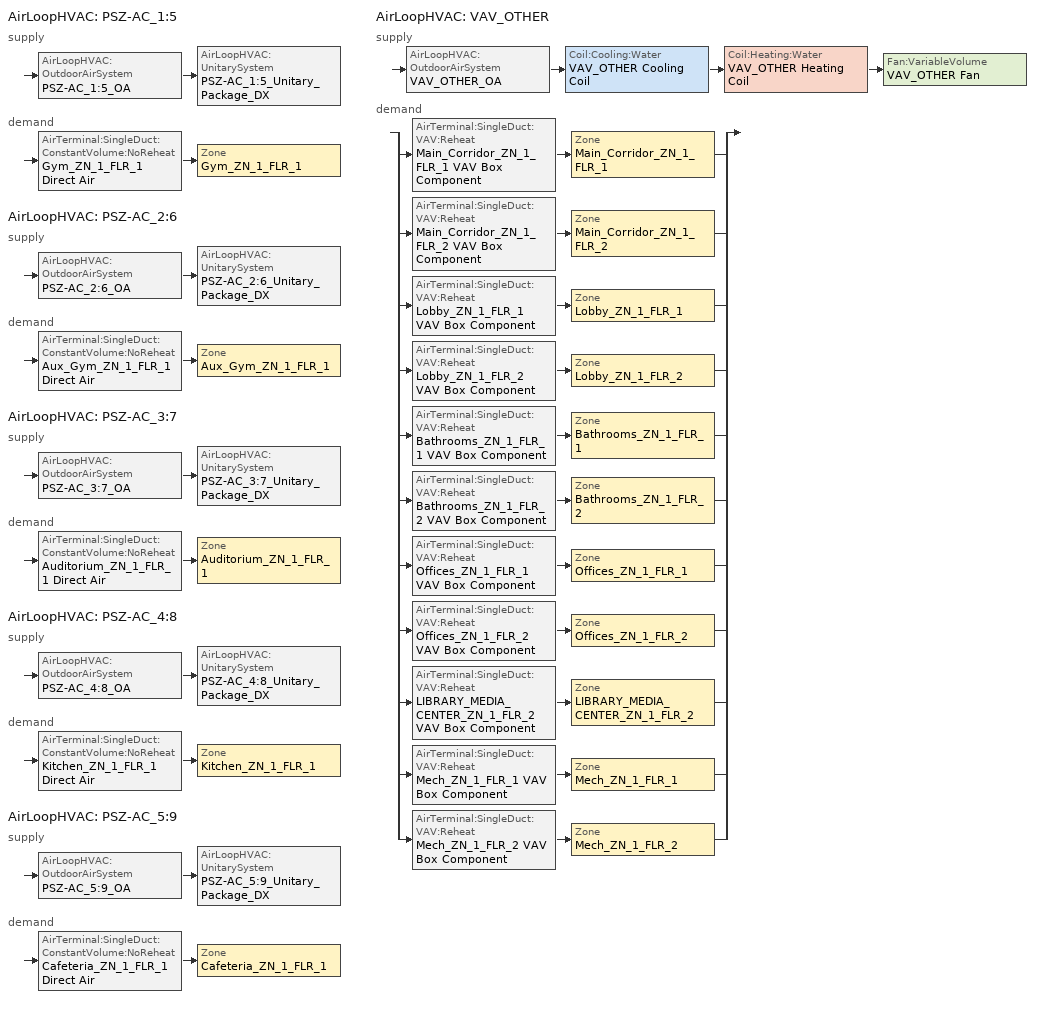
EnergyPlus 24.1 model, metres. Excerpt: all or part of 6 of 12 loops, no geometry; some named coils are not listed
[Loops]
AirLoopHVAC 'PSZ-AC_1:5'
 supply: AirLoopHVAC:OutdoorAirSystem 'PSZ-AC_1:5_OA' > AirLoopHVAC:UnitarySystem 'PSZ-AC_1:5_Unitary_Package_DX'
 demand: AirTerminal:SingleDuct:ConstantVolume:NoReheat 'Gym_ZN_1_FLR_1 Direct Air' > Zone 'Gym_ZN_1_FLR_1'
AirLoopHVAC 'PSZ-AC_2:6'
 supply: AirLoopHVAC:OutdoorAirSystem 'PSZ-AC_2:6_OA' > AirLoopHVAC:UnitarySystem 'PSZ-AC_2:6_Unitary_Package_DX'
 demand: AirTerminal:SingleDuct:ConstantVolume:NoReheat 'Aux_Gym_ZN_1_FLR_1 Direct Air' > Zone 'Aux_Gym_ZN_1_FLR_1'
AirLoopHVAC 'PSZ-AC_3:7'
 supply: AirLoopHVAC:OutdoorAirSystem 'PSZ-AC_3:7_OA' > AirLoopHVAC:UnitarySystem 'PSZ-AC_3:7_Unitary_Package_DX'
 demand: AirTerminal:SingleDuct:ConstantVolume:NoReheat 'Auditorium_ZN_1_FLR_1 Direct Air' > Zone 'Auditorium_ZN_1_FLR_1'
AirLoopHVAC 'PSZ-AC_4:8'
 supply: AirLoopHVAC:OutdoorAirSystem 'PSZ-AC_4:8_OA' > AirLoopHVAC:UnitarySystem 'PSZ-AC_4:8_Unitary_Package_DX'
 demand: AirTerminal:SingleDuct:ConstantVolume:NoReheat 'Kitchen_ZN_1_FLR_1 Direct Air' > Zone 'Kitchen_ZN_1_FLR_1'
AirLoopHVAC 'PSZ-AC_5:9'
 supply: AirLoopHVAC:OutdoorAirSystem 'PSZ-AC_5:9_OA' > AirLoopHVAC:UnitarySystem 'PSZ-AC_5:9_Unitary_Package_DX'
 demand: AirTerminal:SingleDuct:ConstantVolume:NoReheat 'Cafeteria_ZN_1_FLR_1 Direct Air' > Zone 'Cafeteria_ZN_1_FLR_1'
AirLoopHVAC 'VAV_OTHER'
 supply: AirLoopHVAC:OutdoorAirSystem 'VAV_OTHER_OA' > Coil:Cooling:Water 'VAV_OTHER Cooling Coil' > Coil:Heating:Water 'VAV_OTHER Heating Coil' > Fan:VariableVolume 'VAV_OTHER Fan'
 demand: split
  | AirTerminal:SingleDuct:VAV:Reheat 'Main_Corridor_ZN_1_FLR_1 VAV Box Component' > Zone 'Main_Corridor_ZN_1_FLR_1'
  | AirTerminal:SingleDuct:VAV:Reheat 'Main_Corridor_ZN_1_FLR_2 VAV Box Component' > Zone 'Main_Corridor_ZN_1_FLR_2'
  | AirTerminal:SingleDuct:VAV:Reheat 'Lobby_ZN_1_FLR_1 VAV Box Component' > Zone 'Lobby_ZN_1_FLR_1'
  | AirTerminal:SingleDuct:VAV:Reheat 'Lobby_ZN_1_FLR_2 VAV Box Component' > Zone 'Lobby_ZN_1_FLR_2'
  | AirTerminal:SingleDuct:VAV:Reheat 'Bathrooms_ZN_1_FLR_1 VAV Box Component' > Zone 'Bathrooms_ZN_1_FLR_1'
  | AirTerminal:SingleDuct:VAV:Reheat 'Bathrooms_ZN_1_FLR_2 VAV Box Component' > Zone 'Bathrooms_ZN_1_FLR_2'
  | AirTerminal:SingleDuct:VAV:Reheat 'Offices_ZN_1_FLR_1 VAV Box Component' > Zone 'Offices_ZN_1_FLR_1'
  | AirTerminal:SingleDuct:VAV:Reheat 'Offices_ZN_1_FLR_2 VAV Box Component' > Zone 'Offices_ZN_1_FLR_2'
  | AirTerminal:SingleDuct:VAV:Reheat 'LIBRARY_MEDIA_CENTER_ZN_1_FLR_2 VAV Box Component' > Zone 'LIBRARY_MEDIA_CENTER_ZN_1_FLR_2'
  | AirTerminal:SingleDuct:VAV:Reheat 'Mech_ZN_1_FLR_1 VAV Box Component' > Zone 'Mech_ZN_1_FLR_1'
  | AirTerminal:SingleDuct:VAV:Reheat 'Mech_ZN_1_FLR_2 VAV Box Component' > Zone 'Mech_ZN_1_FLR_2'
[AirLoopHVAC] Design supply air flow rate=Autosize
PSZ-AC_1:5; PSZ-AC_2:6; PSZ-AC_3:7; PSZ-AC_4:8; PSZ-AC_5:9; VAV_OTHER
[AirLoopHVAC:UnitarySystem] Availability schedule=Always_On; Control type=Load; Cooling supply air flow rate=Autosize; Cooling supply air flow rate method=SupplyAirFlowRate; Dehumidification control type=None; Dx heating coil sizing ratio=1; Fan placement=DrawThrough; Heating supply air flow rate=Autosize; Heating supply air flow rate method=SupplyAirFlowRate; Latent load control=SensibleOnlyLoadControl; Maximum supply air temperature=Autosize; Minimum supply air temperature=2; No load supply air flow rate=Autosize; No load supply air flow rate control set to low speed=No; No load supply air flow rate method=SupplyAirFlowRate; Supply air fan operating mode schedule=HVACOperationSchd; Use doas dx cooling coil=No
Name | Controlling zone or thermostat location | Cooling coil | Design specification multispeed object | Heating coil | Supply fan
PSZ-AC_1:5_Unitary_Package_DX | Gym_ZN_1_FLR_1 | PSZ-AC_1:5 Cooling Coil | PSZ-AC_1:5_Unitary_Package_DX_Perf | PSZ-AC_1:5 Heating Coil | PSZ-AC_1:5_addAQ_Unitary_Package_fan
PSZ-AC_2:6_Unitary_Package_DX | Aux_Gym_ZN_1_FLR_1 | PSZ-AC_2:6 Cooling Coil | PSZ-AC_2:6_Unitary_Package_DX_Perf | PSZ-AC_2:6 Heating Coil | PSZ-AC_2:6_addAQ_Unitary_Package_fan
PSZ-AC_3:7_Unitary_Package_DX | Auditorium_ZN_1_FLR_1 | PSZ-AC_3:7 Cooling Coil | PSZ-AC_3:7_Unitary_Package_DX_Perf | PSZ-AC_3:7 Heating Coil | PSZ-AC_3:7_addAQ_Unitary_Package_fan
PSZ-AC_4:8_Unitary_Package_DX | Kitchen_ZN_1_FLR_1 | PSZ-AC_4:8 Cooling Coil | PSZ-AC_4:8_Unitary_Package_DX_Perf | PSZ-AC_4:8 Heating Coil | PSZ-AC_4:8_addAQ_Unitary_Package_fan
PSZ-AC_5:9_Unitary_Package_DX | Cafeteria_ZN_1_FLR_1 | PSZ-AC_5:9 Cooling Coil | PSZ-AC_5:9_Unitary_Package_DX_Perf | PSZ-AC_5:9 Heating Coil | PSZ-AC_5:9_addAQ_Unitary_Package_fan
[AirTerminal:SingleDuct:ConstantVolume:NoReheat] Availability schedule=Always_On; Maximum air flow rate=Autosize
Auditorium_ZN_1_FLR_1 Direct Air; Aux_Gym_ZN_1_FLR_1 Direct Air; Cafeteria_ZN_1_FLR_1 Direct Air; Gym_ZN_1_FLR_1 Direct Air; Kitchen_ZN_1_FLR_1 Direct Air
[AirTerminal:SingleDuct:VAV:Reheat] Availability schedule=Always_On; Convergence tolerance=0.001; Damper heating action=ReverseWithLimits; Maximum air flow rate=Autosize; Maximum flow fraction during reheat=0.5; Maximum hot water or steam flow rate=Autosize; Maximum reheat air temperature=40; Minimum hot water or steam flow rate=0
Name | Constant minimum air flow fraction | Reheat coil | Zone minimum air flow input method | Minimum air flow fraction schedule
Bathrooms_ZN_1_FLR_1 VAV Box Component | 0.01 | Bathrooms_ZN_1_FLR_1 VAV Box Reheat Coil | Constant
Bathrooms_ZN_1_FLR_2 VAV Box Component | 0.01 | Bathrooms_ZN_1_FLR_2 VAV Box Reheat Coil | Constant
LIBRARY_MEDIA_CENTER_ZN_1_FLR_2 VAV Box Component | 0.274 | LIBRARY_MEDIA_CENTER_ZN_1_FLR_2 VAV Box Reheat Coil | Constant
Lobby_ZN_1_FLR_1 VAV Box Component | 0.347 | Lobby_ZN_1_FLR_1 VAV Box Reheat Coil | Constant
Lobby_ZN_1_FLR_2 VAV Box Component | 0.262 | Lobby_ZN_1_FLR_2 VAV Box Reheat Coil | Constant
Main_Corridor_ZN_1_FLR_1 VAV Box Component | 0.263 | Main_Corridor_ZN_1_FLR_1 VAV Box Reheat Coil | Constant
Main_Corridor_ZN_1_FLR_2 VAV Box Component | 0.19 | Main_Corridor_ZN_1_FLR_2 VAV Box Reheat Coil | Constant
Mech_ZN_1_FLR_1 VAV Box Component | 0.01 | Mech_ZN_1_FLR_1 VAV Box Reheat Coil | Constant
Mech_ZN_1_FLR_2 VAV Box Component | 0.01 | Mech_ZN_1_FLR_2 VAV Box Reheat Coil | Constant
Offices_ZN_1_FLR_1 VAV Box Component |  | Offices_ZN_1_FLR_1 VAV Box Reheat Coil | Scheduled | Offices_ZN_1_FLR_1_MDP_Sch
Offices_ZN_1_FLR_2 VAV Box Component |  | Offices_ZN_1_FLR_2 VAV Box Reheat Coil | Scheduled | Offices_ZN_1_FLR_2_MDP_Sch
[Coil:Cooling:DX:MultiSpeed] 2017 speed 1 rated evaporator fan power per volume flow rate=0; 2017 speed 2 rated evaporator fan power per volume flow rate=0; Apply latent degradation to speeds greater than 1=No; Apply part load fraction to speeds greater than 1=No; Availability schedule=Always_On; Basin heater setpoint temperature=2; Condenser type=AirCooled; Fuel type=Electricity; Maximum outdoor dry bulb temperature for crankcase heater operation=10; Number of speeds=2; Speed 1 energy input ratio function of flow fraction curve=LgDX_EIRFF; Speed 1 energy input ratio function of temperature curve=LgDX_EIRFT; Speed 1 evaporative condenser effectiveness=0.9; Speed 1 part load fraction correlation curve=LgDX_PLR; Speed 1 rated waste heat fraction of power input=0.2; Speed 1 total cooling capacity function of flow fraction curve=LgDX_CapFF; Speed 1 total cooling capacity function of temperature curve=LgDX_CapFT; Speed 2 energy input ratio function of flow fraction curve=LgDX_EIRFF; Speed 2 energy input ratio function of temperature curve=LgDX_EIRFT; Speed 2 evaporative condenser effectiveness=0.9; Speed 2 part load fraction correlation curve=LgDX_PLR; Speed 2 rated waste heat fraction of power input=0.2; Speed 2 total cooling capacity function of flow fraction curve=LgDX_CapFF; Speed 2 total cooling capacity function of temperature curve=LgDX_CapFT
Name | Speed 1 gross rated cooling cop | Speed 1 gross rated sensible heat ratio | Speed 1 gross rated total cooling capacity | Speed 1 rated air flow rate | Speed 2 gross rated cooling cop | Speed 2 gross rated sensible heat ratio | Speed 2 gross rated total cooling capacity | Speed 2 rated air flow rate
PSZ-AC_1:5 Cooling Coil | 3.56925 | 0.80094 | 89347.6 | 6.36044 | 3.56925 | 0.80094 | 178695 | 9.54066
PSZ-AC_2:6 Cooling Coil | 3.56925 | 0.80066 | 68408.92 | 5.18041 | 3.56925 | 0.80066 | 136818 | 7.77061
PSZ-AC_3:7 Cooling Coil | 3.46437 | 0.76058 | 116381 | 7.45977 | 3.46437 | 0.76058 | 232761 | 11.18965
PSZ-AC_4:8 Cooling Coil | 3.91885 | 0.78677 | 21863.6 | 1.49813 | 3.91885 | 0.78677 | 43727.11 | 2.2472
PSZ-AC_5:9 Cooling Coil | 3.56925 | 0.77653 | 54472.33 | 3.63419 | 3.56925 | 0.77653 | 108945 | 5.45129
[Coil:Cooling:Water]
VAV_OTHER Cooling Coil: Availability schedule=Always_On; Design air flow rate=Autosize; Design inlet air humidity ratio=Autosize; Design inlet air temperature=Autosize; Design inlet water temperature=Autosize; Design outlet air humidity ratio=Autosize; Design outlet air temperature=Autosize; Design water flow rate=Autosize; Heat exchanger configuration=CrossFlow; Type of analysis=SimpleAnalysis
[Coil:Heating:Fuel] Availability schedule=Always_On; Burner efficiency=0.8505; Fuel type=NaturalGas; Nominal capacity=Autosize; Off cycle parasitic fuel load=0; On cycle parasitic electric load=0
PSZ-AC_1:5 Heating Coil; PSZ-AC_2:6 Heating Coil; PSZ-AC_3:7 Heating Coil; PSZ-AC_4:8 Heating Coil; PSZ-AC_5:9 Heating Coil
[Coil:Heating:Water]
VAV_OTHER Heating Coil: Availability schedule=Always_On; Maximum water flow rate=Autosize; Performance input method=UFactorTimesAreaAndDesignWaterFlowRate; Rated capacity=Autosize; Rated inlet air temperature=2.8; Rated inlet water temperature=60; Rated outlet air temperature=12.8; Rated outlet water temperature=48.89; U factor times area value=Autosize
[Controller:MechanicalVentilation] Availability schedule=MinOA_MotorizedDamper_Sched; Design specification zone air distribution object name 1=CM DSZAD Building
Auditorium_ZN_1_FLR_1_DCV: Demand controlled ventilation=Yes; System outdoor air method=ZoneSum; Zone or zonelist name 1=Auditorium_ZN_1_FLR_1; Design specification outdoor air object name 1=SZ DSOA Auditorium_ZN_1_FLR_1
Aux_Gym_ZN_1_FLR_1_DCV: Demand controlled ventilation=No; System outdoor air method=ZoneSum; Zone or zonelist name 1=Aux_Gym_ZN_1_FLR_1; Design specification outdoor air object name 1=SZ DSOA Aux_Gym_ZN_1_FLR_1
Cafeteria_ZN_1_FLR_1_DCV: Demand controlled ventilation=Yes; System outdoor air method=ZoneSum; Zone or zonelist name 1=Cafeteria_ZN_1_FLR_1; Design specification outdoor air object name 1=SZ DSOA Cafeteria_ZN_1_FLR_1
Gym_ZN_1_FLR_1_DCV: Demand controlled ventilation=No; System outdoor air method=ZoneSum; Zone or zonelist name 1=Gym_ZN_1_FLR_1; Design specification outdoor air object name 1=SZ DSOA Gym_ZN_1_FLR_1
VAV_OTHER_DCV: Demand controlled ventilation=Yes; System outdoor air method=Standard62.1VentilationRateProcedure; Zone or zonelist name 1=Main_Corridor_ZN_1_FLR_1; Design specification outdoor air object name 1=SZ DSOA Main_Corridor_ZN_1_FLR_1; Zone or zonelist name 2=Main_Corridor_ZN_1_FLR_2; Design specification outdoor air object name 2=SZ DSOA Main_Corridor_ZN_1_FLR_2; Design specification zone air distribution object name 2=CM DSZAD Building; Zone or zonelist name 3=Lobby_ZN_1_FLR_1; Design specification outdoor air object name 3=SZ DSOA Lobby_ZN_1_FLR_1; Design specification zone air distribution object name 3=CM DSZAD Building; Zone or zonelist name 4=Lobby_ZN_1_FLR_2; Design specification outdoor air object name 4=SZ DSOA Lobby_ZN_1_FLR_2; Design specification zone air distribution object name 4=CM DSZAD Building; Zone or zonelist name 5=Bathrooms_ZN_1_FLR_1; Design specification outdoor air object name 5=SZ DSOA Bathrooms_ZN_1_FLR_1; Design specification zone air distribution object name 5=CM DSZAD Building; Zone or zonelist name 6=Bathrooms_ZN_1_FLR_2; Design specification outdoor air object name 6=SZ DSOA Bathrooms_ZN_1_FLR_2; Design specification zone air distribution object name 6=CM DSZAD Building; Zone or zonelist name 7=Offices_ZN_1_FLR_1; Design specification outdoor air object name 7=SZ DSOA Offices_ZN_1_FLR_1; Design specification zone air distribution object name 7=CM DSZAD Building; Zone or zonelist name 8=Offices_ZN_1_FLR_2; Design specification outdoor air object name 8=SZ DSOA Offices_ZN_1_FLR_2; Design specification zone air distribution object name 8=CM DSZAD Building; Zone or zonelist name 9=LIBRARY_MEDIA_CENTER_ZN_1_FLR_2; Design specification outdoor air object name 9=SZ DSOA LIBRARY_MEDIA_CENTER_ZN_1_FLR_2; Design specification zone air distribution object name 9=CM DSZAD Building; Zone or zonelist name 10=Mech_ZN_1_FLR_1; Design specification outdoor air object name 10=SZ DSOA Mech_ZN_1_FLR_1; Design specification zone air distribution object name 10=CM DSZAD Building; Zone or zonelist name 11=Mech_ZN_1_FLR_2; Design specification outdoor air object name 11=SZ DSOA Mech_ZN_1_FLR_2; Design specification zone air distribution object name 11=CM DSZAD Building
[Controller:OutdoorAir] Economizer control action type=ModulateFlow; Economizer control type=DifferentialDryBulb; Lockout type=LockoutWithHeating; Maximum outdoor air flow rate=Autosize; Minimum limit type=FixedMinimum
Name | Minimum outdoor air flow rate | Minimum outdoor air schedule | Mechanical ventilation controller | Maximum fraction of outdoor air schedule
PSZ-AC_1:5_OA_Controller; PSZ-AC_2:6_OA_Controller | Autosize | MinOA_MotorizedDamper_Sched
PSZ-AC_3:7_OA_Controller | 0 | MinOA_MotorizedDamper_Sched | Auditorium_ZN_1_FLR_1_DCV
PSZ-AC_4:8_OA_Controller | Autosize | Kitchen_Exhaust_SCH
PSZ-AC_5:9_OA_Controller | 0 | MinOA_MotorizedDamper_Sched | Cafeteria_ZN_1_FLR_1_DCV
VAV_OTHER_OA_Controller | 0 | MinOA_MotorizedDamper_Sched | VAV_OTHER_DCV | VAV_OTHER Max OA Fraction
[Controller:WaterCoil] Actuator variable=Flow; Control variable=Temperature; Maximum actuated flow=Autosize; Minimum actuated flow=0
Name | Action | Controller convergence tolerance
VAV_OTHER_CoolC_Controller | Reverse
VAV_OTHER_HeatC_Controller | Normal | 0.0001
[DesignSpecification:OutdoorAir]
Name | Outdoor air flow per person | Outdoor air flow per zone floor area | Outdoor air method | Outdoor air flow per zone
SZ DSOA Auditorium_ZN_1_FLR_1 | 0.00235974 | 0.0003048 | Sum
SZ DSOA Aux_Gym_ZN_1_FLR_1; SZ DSOA Gym_ZN_1_FLR_1 |  | 0.001524 | Flow/Area
SZ DSOA Bathrooms_ZN_1_FLR_1; SZ DSOA Bathrooms_ZN_1_FLR_2; SZ DSOA Mech_ZN_1_FLR_1; SZ DSOA Mech_ZN_1_FLR_2 |  | 0 | Flow/Area
SZ DSOA Cafeteria_ZN_1_FLR_1 | 0.00353961 | 0.000914399 | Sum
SZ DSOA Kitchen_ZN_1_FLR_1 |  | 0.00117856 | Maximum | 0.25438
SZ DSOA LIBRARY_MEDIA_CENTER_ZN_1_FLR_2 |  | 0.000863599 | Flow/Area
SZ DSOA Lobby_ZN_1_FLR_1; SZ DSOA Lobby_ZN_1_FLR_2 |  | 0.000558799 | Flow/Area
SZ DSOA Main_Corridor_ZN_1_FLR_1; SZ DSOA Main_Corridor_ZN_1_FLR_2 |  | 0.0003048 | Flow/Area
SZ DSOA Offices_ZN_1_FLR_1; SZ DSOA Offices_ZN_1_FLR_2 |  | 0.0004318 | Flow/Area
[DesignSpecification:ZoneAirDistribution] Zone air distribution effectiveness in cooling mode=1; Zone air distribution effectiveness in heating mode=1
Name | Minimum zone ventilation efficiency
CM DSZAD Building
VAV_Zone_AirDistribution | 0.6
[EnergyManagementSystem:InternalVariable] Internal data type=Zone Floor Area
Name | Internal data index key
AUDITORIUM_ZN_1_FLR_1_Area | AUDITORIUM_ZN_1_FLR_1
AUX_GYM_ZN_1_FLR_1_Area | AUX_GYM_ZN_1_FLR_1
BATHROOMS_ZN_1_FLR_1_Area | BATHROOMS_ZN_1_FLR_1
BATHROOMS_ZN_1_FLR_2_Area | BATHROOMS_ZN_1_FLR_2
Cafeteria_ZN_1_FLR_1_Area | Cafeteria_ZN_1_FLR_1
Gym_ZN_1_FLR_1_Area | Gym_ZN_1_FLR_1
Kitchen_ZN_1_FLR_1_Area | Kitchen_ZN_1_FLR_1
LMC_ZN_1_FLR_2_Area | Library_Media_Center_ZN_1_FLR_2
Lobby_ZN_1_FLR_1_Area | Lobby_ZN_1_FLR_1
Lobby_ZN_1_FLR_2_Area | Lobby_ZN_1_FLR_2
Main_Corridor_ZN_1_FLR_1_Area | Main_Corridor_ZN_1_FLR_1
Main_Corridor_ZN_1_FLR_2_Area | Main_Corridor_ZN_1_FLR_2
Mech_ZN_1_FLR_1_Area | Mech_ZN_1_FLR_1
Mech_ZN_1_FLR_2_Area | Mech_ZN_1_FLR_2
Offices_ZN_1_FLR_1_Area | Offices_ZN_1_FLR_1
Offices_ZN_1_FLR_2_Area | Offices_ZN_1_FLR_2
[EnergyManagementSystem:Program]
SET_cPOD3_ZN_1_FLR_2_Light_EMS_Program: SET cPOD3_ZN_1_FLR_2_LSr_IP=0.093*cPOD3_ZN_1_FLR_2_LSr/cPOD3_ZN_1_FLR_2_Area; IF (cPOD3_ZN_1_FLR_2_OSr <= 0) && (cPOD3_ZN_1_FLR_2_LSr_IP >= 0.02); SET cPOD3_ZN_1_FLR_2_LAr = 0.02*cPOD3_ZN_1_FLR_2_Area/0.09290304; ELSE; SET cPOD3_ZN_1_FLR_2_LAr = NULL; ENDIF
[EnergyManagementSystem:Sensor]
Name | Output variable or output meter index key | Output variable or output meter
AUDITORIUM_ZN_1_FLR_1_LSr | AUDITORIUM_ZN_1_FLR_1 | Zone Lights Electricity Rate
AUDITORIUM_ZN_1_FLR_1_OSr | AUDITORIUM_ZN_1_FLR_1 | People Occupant Count
AUX_GYM_ZN_1_FLR_1_LSr | AUX_GYM_ZN_1_FLR_1 | Zone Lights Electricity Rate
AUX_GYM_ZN_1_FLR_1_OSr | AUX_GYM_ZN_1_FLR_1 | People Occupant Count
BATHROOMS_ZN_1_FLR_1_LSr | BATHROOMS_ZN_1_FLR_1 | Zone Lights Electricity Rate
BATHROOMS_ZN_1_FLR_2_LSr | BATHROOMS_ZN_1_FLR_2 | Zone Lights Electricity Rate
Cafeteria_ZN_1_FLR_1_LSr | Cafeteria_ZN_1_FLR_1 | Zone Lights Electricity Rate
Cafeteria_ZN_1_FLR_1_OSr | Cafeteria_ZN_1_FLR_1 | People Occupant Count
Gym_ZN_1_FLR_1_LSr | Gym_ZN_1_FLR_1 | Zone Lights Electricity Rate
Gym_ZN_1_FLR_1_OSr | Gym_ZN_1_FLR_1 | People Occupant Count
Kitchen_ZN_1_FLR_1_LSr | Kitchen_ZN_1_FLR_1 | Zone Lights Electricity Rate
Kitchen_ZN_1_FLR_1_OSr | Kitchen_ZN_1_FLR_1 | People Occupant Count
LMC_ZN_1_FLR_2_LSr | Library_Media_Center_ZN_1_FLR_2 | Zone Lights Electricity Rate
LMC_ZN_1_FLR_2_OSr | Library_Media_Center_ZN_1_FLR_2 | People Occupant Count
Lobby_ZN_1_FLR_1_LSr | Lobby_ZN_1_FLR_1 | Zone Lights Electricity Rate
Lobby_ZN_1_FLR_2_LSr | Lobby_ZN_1_FLR_2 | Zone Lights Electricity Rate
Main_Corridor_ZN_1_FLR_1_LSr | Main_Corridor_ZN_1_FLR_1 | Zone Lights Electricity Rate
Main_Corridor_ZN_1_FLR_2_LSr | Main_Corridor_ZN_1_FLR_2 | Zone Lights Electricity Rate
Mech_ZN_1_FLR_1_LSr | Mech_ZN_1_FLR_1 | Zone Lights Electricity Rate
Mech_ZN_1_FLR_2_LSr | Mech_ZN_1_FLR_2 | Zone Lights Electricity Rate
Offices_ZN_1_FLR_1_LSr | Offices_ZN_1_FLR_1 | Zone Lights Electricity Rate
Offices_ZN_1_FLR_1_OSr | Offices_ZN_1_FLR_1 | People Occupant Count
Offices_ZN_1_FLR_2_LSr | Offices_ZN_1_FLR_2 | Zone Lights Electricity Rate
Offices_ZN_1_FLR_2_OSr | Offices_ZN_1_FLR_2 | People Occupant Count
vav_other_OA | VAV_OTHER | Air System Outdoor Air Mass Flow Rate
vav_other_OA_VRP | VAV_OTHER | Air System Outdoor Air Mechanical Ventilation Requested Mass Flow Rate
vav_other_SUPPLY_FLOW | VAV_OTHER_OA-VAV_OTHER_CoolCNode | System Node Standard Density Volume Flow Rate
[Fan:SystemModel] Availability schedule=HVACOperationSchd; Design electric power consumption=Autosize; Design maximum air flow rate=Autosize; Design power sizing method=TotalEfficiencyAndPressure; Electric power minimum flow rate fraction=1; End use subcategory=General; Motor in air stream fraction=1; Number of speeds=2; Speed control method=Discrete; Speed electric power fraction 1=0.4; Speed flow fraction 1=0.66; Speed electric power fraction 2=1; Speed flow fraction 2=1
Name | Design pressure rise | Fan total efficiency | Motor efficiency | Night ventilation mode pressure rise
PSZ-AC_1:5_addAQ_Unitary_Package_fan; PSZ-AC_3:7_addAQ_Unitary_Package_fan | 1018.41 | 0.6084 | 0.936 | 1018.41
PSZ-AC_2:6_addAQ_Unitary_Package_fan | 1018.41 | 0.6045 | 0.93 | 1018.41
PSZ-AC_4:8_addAQ_Unitary_Package_fan | 622.5 | 0.58175 | 0.895 | 622.5
PSZ-AC_5:9_addAQ_Unitary_Package_fan | 1018.41 | 0.6006 | 0.924 | 1018.41
[Fan:VariableVolume]
VAV_OTHER Fan: Availability schedule=HVACOperationSchd; Fan power coefficient 1=0.0408; Fan power coefficient 2=0.088; Fan power coefficient 3=-0.0729; Fan power coefficient 4=0.9437; Fan power coefficient 5=0; Fan power minimum flow fraction=0.25; Fan power minimum flow rate input method=Fraction; Fan total efficiency=0.61425; Maximum flow rate=Autosize; Motor efficiency=0.945; Motor in airstream fraction=1; Pressure rise=1314.72
[Fan:ZoneExhaust] End use subcategory=General
Name | Availability schedule | Balanced exhaust fraction schedule | Fan total efficiency | Maximum flow rate | Pressure rise
Bathrooms_ZN_1_FLR_1 Exhaust Fan | Hours_of_operation | Bathrooms_ZN_1_FLR_1 Exhaust Fan Balanced Exhaust Fraction Schedule | 0.385 | 0.283168 | 125
Bathrooms_ZN_1_FLR_2 Exhaust Fan | Hours_of_operation | Bathrooms_ZN_1_FLR_2 Exhaust Fan Balanced Exhaust Fraction Schedule | 0.385 | 0.283168 | 125
Gym_ZN_1_FLR_1 Exhaust Fan | Kitchen_Exhaust_SCH |  | 1 | 2.29414 | 1e-07
Kitchen_ZN_1_FLR_1 Exhaust Fan | Kitchen_Exhaust_SCH | Kitchen_ZN_1_FLR_1 Exhaust Fan Balanced Exhaust Fraction Schedule | 0.385 | 2.54852 | 125
Main_Corridor_ZN_1_FLR_1 Exhaust Fan; Main_Corridor_ZN_1_FLR_2 Exhaust Fan | Hours_of_operation |  | 1 | 0.283168 | 1e-07
[Refrigeration:Case] Zone=Kitchen_ZN_1_FLR_1; Anti sweat heater control type=None; Availability schedule=ALWAYS_ON; Case anti sweat heater power per unit length=0; Case height=0; Case length=7.32; Case lighting schedule=walkin_occ_lght_SCH_2; Defrost energy correction curve type=None; Fraction of lighting energy to case=1; Humidity at zero anti sweat heater energy=0; Latent case credit curve type=CaseTemperatureMethod; Minimum anti sweat heater power per unit length=0; Rated ambient relative humidity=55; Rated ambient temperature=23.88; Rated total cooling capacity per unit length=734; Standard case lighting power per unit length=33
Name | Case credit fraction schedule | Case defrost drip down schedule | Case defrost power per unit length | Case defrost schedule | Case defrost type | Case operating temperature | Fraction of anti sweat heater energy to case | Latent case credit curve | Operating case fan power per unit length | Rated latent heat ratio | Rated runtime fraction | Refrigerated case restocking schedule | Standard case fan power per unit length | Under case hvac return air fraction
Kitchen_ZN_1_FLR_1_Case:1_WALKINFREEZER | Kitchen_ZN_1_FLR_1_Case:1_WALKINFREEZER_CaseCreditReduxSched | Kitchen_ZN_1_FLR_1_Case:1_WALKINFREEZER_CaseDripDown2aDaySched | 410 | Kitchen_ZN_1_FLR_1_Case:1_WALKINFREEZER_CaseDefrost2aDaySched | Electric | -23 | 0 | Kitchen_ZN_1_FLR_1_Case:1_WALKINFREEZERSingleShelfHorizontal_LatentEnergyMult | 19.5143 | 0.1 | 0.4 | Kitchen_ZN_1_FLR_1_Case:1_WALKINFREEZER_WalkInStockingSched | 19.5143 | 0
Kitchen_ZN_1_FLR_1_Case:2_SELFCONTAINEDDISPLAYCASE |  |  | 0 |  | None | 2 | 0.2 | Kitchen_ZN_1_FLR_1_Case:2_SELFCONTAINEDDISPLAYCASEMultiShelfVertical_LatentEnergyMult | 15.7143 | 0.08 | 0.85 | Kitchen_ZN_1_FLR_1_Case:2_SELFCONTAINEDDISPLAYCASE_CaseStockingSched | 15.7143 | 0.05
[Refrigeration:CaseAndWalkInList]
Name | Case or walkin name 1
RACK1CaseList | Kitchen_ZN_1_FLR_1_Case:1_WALKINFREEZER
RACK2CaseList | Kitchen_ZN_1_FLR_1_Case:2_SELFCONTAINEDDISPLAYCASE
[SetpointManager:MixedAir] Control variable=Temperature
Name | Setpoint node or nodelist
PSZ-AC_1:5_CoolC SAT Manager | PSZ-AC_1:5 Cooling Coil Outlet
PSZ-AC_1:5_HeatC MixedAir Manager | PSZ-AC_1:5 Heating Coil Outlet
PSZ-AC_1:5_OAMixed Air Temp Manager | PSZ-AC_1:5 Mixed Air Outlet
PSZ-AC_2:6_CoolC SAT Manager | PSZ-AC_2:6 Cooling Coil Outlet
PSZ-AC_2:6_HeatC MixedAir Manager | PSZ-AC_2:6 Heating Coil Outlet
PSZ-AC_2:6_OAMixed Air Temp Manager | PSZ-AC_2:6 Mixed Air Outlet
PSZ-AC_3:7_CoolC SAT Manager | PSZ-AC_3:7 Cooling Coil Outlet
PSZ-AC_3:7_HeatC MixedAir Manager | PSZ-AC_3:7 Heating Coil Outlet
PSZ-AC_3:7_OAMixed Air Temp Manager | PSZ-AC_3:7 Mixed Air Outlet
PSZ-AC_4:8_CoolC SAT Manager | PSZ-AC_4:8 Cooling Coil Outlet
PSZ-AC_4:8_HeatC MixedAir Manager | PSZ-AC_4:8 Heating Coil Outlet
PSZ-AC_4:8_OAMixed Air Temp Manager | PSZ-AC_4:8 Mixed Air Outlet
PSZ-AC_5:9_CoolC SAT Manager | PSZ-AC_5:9 Cooling Coil Outlet
PSZ-AC_5:9_HeatC MixedAir Manager | PSZ-AC_5:9 Heating Coil Outlet
PSZ-AC_5:9_OAMixed Air Temp Manager | PSZ-AC_5:9 Mixed Air Outlet
VAV_OTHER_CoolC SAT Manager | VAV_OTHER_CoolC-VAV_OTHER_HeatCNode
VAV_OTHER_HeatC MixedAir Manager | VAV_OTHER_HeatC-VAV_OTHER FanNode
VAV_OTHER_OAMixed Air Temp Manager | VAV_OTHER_OA-VAV_OTHER_CoolCNode
[SetpointManager:SingleZone:Cooling] Control variable=Temperature; Maximum supply air temperature=50; Minimum supply air temperature=10
Name | Control zone | Setpoint node or nodelist
SupAirTemp MngrAuditorium_ZN_1_FLR_1 - Clg | Auditorium_ZN_1_FLR_1 | PSZ-AC_3:7 Zone Equipment Inlet Node
SupAirTemp MngrAux_Gym_ZN_1_FLR_1 - Clg | Aux_Gym_ZN_1_FLR_1 | PSZ-AC_2:6 Zone Equipment Inlet Node
SupAirTemp MngrCafeteria_ZN_1_FLR_1 - Clg | Cafeteria_ZN_1_FLR_1 | PSZ-AC_5:9 Zone Equipment Inlet Node
SupAirTemp MngrGym_ZN_1_FLR_1 - Clg | Gym_ZN_1_FLR_1 | PSZ-AC_1:5 Zone Equipment Inlet Node
SupAirTemp MngrKitchen_ZN_1_FLR_1 - Clg | Kitchen_ZN_1_FLR_1 | PSZ-AC_4:8 Zone Equipment Inlet Node
[SetpointManager:SingleZone:Heating] Control variable=Temperature; Maximum supply air temperature=50; Minimum supply air temperature=10
Name | Control zone | Setpoint node or nodelist
SupAirTemp MngrAuditorium_ZN_1_FLR_1 - Htg | Auditorium_ZN_1_FLR_1 | PSZ-AC_3:7 Supply Equipment Outlet Node
SupAirTemp MngrAux_Gym_ZN_1_FLR_1 - Htg | Aux_Gym_ZN_1_FLR_1 | PSZ-AC_2:6 Supply Equipment Outlet Node
SupAirTemp MngrCafeteria_ZN_1_FLR_1 - Htg | Cafeteria_ZN_1_FLR_1 | PSZ-AC_5:9 Supply Equipment Outlet Node
SupAirTemp MngrGym_ZN_1_FLR_1 - Htg | Gym_ZN_1_FLR_1 | PSZ-AC_1:5 Supply Equipment Outlet Node
SupAirTemp MngrKitchen_ZN_1_FLR_1 - Htg | Kitchen_ZN_1_FLR_1 | PSZ-AC_4:8 Supply Equipment Outlet Node
[SetpointManager:Warmest]
VAV_OTHER Supply Air Temperature Manager: Control variable=Temperature; Hvac air loop=VAV_OTHER; Maximum setpoint temperature=15.6; Minimum setpoint temperature=12.8; Setpoint node or nodelist=VAV_OTHER Supply Equipment Outlet Node; Strategy=MaximumTemperature
[Sizing:System] 100 outdoor air in cooling=No; 100 outdoor air in heating=No; Central cooling design supply air humidity ratio=0.007; Central cooling design supply air temperature=12.8; Central heating design supply air humidity ratio=0.008; Cooling supply air flow rate=0; Cooling supply air flow rate method=DesignDay; Heating supply air flow rate=0; Heating supply air flow rate method=DesignDay; Precool design humidity ratio=0.008; Precool design temperature=12.8; Preheat design humidity ratio=0.008; Preheat design temperature=7; System outdoor air method=ZoneSum; Type of load to size on=Sensible; Type of zone sum to use=Coincident
Name | Central heating design supply air temperature | Central heating maximum system air flow ratio | Design outdoor air flow rate | Central cooling capacity control method | Cooling design capacity | Cooling design capacity method | Heating design capacity | Heating design capacity method | Zone maximum outdoor air fraction
VAV_OTHER | 12.8 | 0.3 | 2.8193
PSZ-AC_3:7; PSZ-AC_1:5; PSZ-AC_2:6; PSZ-AC_4:8; PSZ-AC_5:9 | 40 | 1 | Autosize | OnOff | Autosize | CoolingDesignCapacity | Autosize | HeatingDesignCapacity | 1
[Sizing:Zone] Cooling design air flow rate=0; Cooling minimum air flow fraction=0; Heating design air flow method=DesignDay; Heating design air flow rate=0; Zone cooling design supply air humidity ratio=0.007; Zone cooling design supply air humidity ratio difference=0.005; Zone cooling design supply air temperature=12.8; Zone cooling design supply air temperature input method=SupplyAirTemperature; Zone heating design supply air humidity ratio=0.008; Zone heating design supply air temperature=40; Zone heating design supply air temperature input method=SupplyAirTemperature; Zone humidification design supply air humidity ratio difference=0.005; Zone latent cooling design supply air humidity ratio input method=HumidityRatioDifference; Zone latent heating design supply air humidity ratio input method=HumidityRatioDifference; Zone load sizing method=Sensible Load Only No Latent Load
Name | Cooling design air flow method | Design specification outdoor air object | Design specification zone air distribution object | Cooling minimum air flow
Main_Corridor_ZN_1_FLR_1 | DesignDay | SZ DSOA Main_Corridor_ZN_1_FLR_1 | VAV_Zone_AirDistribution
Main_Corridor_ZN_1_FLR_2 | DesignDay | SZ DSOA Main_Corridor_ZN_1_FLR_2 | VAV_Zone_AirDistribution
Lobby_ZN_1_FLR_1 | DesignDay | SZ DSOA Lobby_ZN_1_FLR_1 | VAV_Zone_AirDistribution
Lobby_ZN_1_FLR_2 | DesignDay | SZ DSOA Lobby_ZN_1_FLR_2 | VAV_Zone_AirDistribution
Bathrooms_ZN_1_FLR_1 | DesignDayWithLimit | SZ DSOA Bathrooms_ZN_1_FLR_1 | VAV_Zone_AirDistribution | 0
Bathrooms_ZN_1_FLR_2 | DesignDayWithLimit | SZ DSOA Bathrooms_ZN_1_FLR_2 | VAV_Zone_AirDistribution | 0
Offices_ZN_1_FLR_1 | DesignDay | SZ DSOA Offices_ZN_1_FLR_1 | VAV_Zone_AirDistribution
Offices_ZN_1_FLR_2 | DesignDay | SZ DSOA Offices_ZN_1_FLR_2 | VAV_Zone_AirDistribution
LIBRARY_MEDIA_CENTER_ZN_1_FLR_2 | DesignDay | SZ DSOA LIBRARY_MEDIA_CENTER_ZN_1_FLR_2 | VAV_Zone_AirDistribution
Mech_ZN_1_FLR_1 | DesignDay | SZ DSOA Mech_ZN_1_FLR_1 | VAV_Zone_AirDistribution
Mech_ZN_1_FLR_2 | DesignDay | SZ DSOA Mech_ZN_1_FLR_2 | VAV_Zone_AirDistribution
Auditorium_ZN_1_FLR_1 | DesignDay | SZ DSOA Auditorium_ZN_1_FLR_1
Gym_ZN_1_FLR_1 | DesignDay | SZ DSOA Gym_ZN_1_FLR_1
Aux_Gym_ZN_1_FLR_1 | DesignDay | SZ DSOA Aux_Gym_ZN_1_FLR_1
Kitchen_ZN_1_FLR_1 | DesignDayWithLimit | SZ DSOA Kitchen_ZN_1_FLR_1 |  | 0.25438
Cafeteria_ZN_1_FLR_1 | DesignDay | SZ DSOA Cafeteria_ZN_1_FLR_1
[ThermostatSetpoint:DualSetpoint]
Name | Cooling setpoint temperature schedule | Heating setpoint temperature schedule
Auditorium_ZN_1_FLR_1 Dual SP Control; Aux_Gym_ZN_1_FLR_1 Dual SP Control; Cafeteria_ZN_1_FLR_1 Dual SP Control; Gym_ZN_1_FLR_1 Dual SP Control; Kitchen_ZN_1_FLR_1 Dual SP Control; LIBRARY_MEDIA_CENTER_ZN_1_FLR_2 Dual SP Control; Lobby_ZN_1_FLR_1 Dual SP Control; Lobby_ZN_1_FLR_2 Dual SP Control; Main_Corridor_ZN_1_FLR_1 Dual SP Control; Main_Corridor_ZN_1_FLR_2 Dual SP Control | CLGSETP_SCH_YES_OPTIMUM | HTGSETP_SCH_YES_OPTIMUM
Bathrooms_ZN_1_FLR_1 Dual SP Control; Bathrooms_ZN_1_FLR_2 Dual SP Control; Mech_ZN_1_FLR_1 Dual SP Control; Mech_ZN_1_FLR_2 Dual SP Control | CLGSETP_SCH_setup | HTGSETP_SCH_Setback
Offices_ZN_1_FLR_1 Dual SP Control; Offices_ZN_1_FLR_2 Dual SP Control | CLGSETP_SCH_YES_OPTIMUM_w_SB | HTGSETP_SCH_YES_OPTIMUM_w_SB
[UnitarySystemPerformance:Multispeed] Cooling speed supply air flow ratio 1=0.66; Heating speed supply air flow ratio 1=0.66; Cooling speed supply air flow ratio 2=1; Heating speed supply air flow ratio 2=1; No load supply air flow rate ratio=0.66; Number of speeds for cooling=2; Number of speeds for heating=2; Single mode operation=No
PSZ-AC_1:5_Unitary_Package_DX_Perf; PSZ-AC_2:6_Unitary_Package_DX_Perf; PSZ-AC_3:7_Unitary_Package_DX_Perf; PSZ-AC_4:8_Unitary_Package_DX_Perf; PSZ-AC_5:9_Unitary_Package_DX_Perf
[WaterHeater:Mixed]
SWH Booster E Water Heater: Ambient temperature indicator=Zone; Ambient temperature zone=KITCHEN_ZN_1_FLR_1; Cold water supply temperature schedule=Booster Water Inlet Temp Schedule; Deadband temperature difference=2; Heater control type=Cycle; Heater fuel type=Electricity; Heater maximum capacity=14000; Heater minimum capacity=0; Heater thermal efficiency=1; Maximum temperature limit=82.2222; Off cycle loss coefficient to ambient temperature=1.59105; Off cycle parasitic fuel type=Electricity; Off cycle parasitic heat fraction to tank=0; On cycle loss coefficient to ambient temperature=1.59105; Peak use flow rate=0.00149607; Setpoint temperature schedule=Booster Water Setpoint Temp Schedule; Tank volume=0.0227125; Use flow rate fraction schedule=BLDG_SWH_SCH
[ZoneControl:Thermostat] Control type schedule=Dual Zone Control Type Sched
Name | Zone or zonelist | Control 1
Auditorium_ZN_1_FLR_1 Thermostat | Auditorium_ZN_1_FLR_1 | Auditorium_ZN_1_FLR_1 Dual SP Control
Aux_Gym_ZN_1_FLR_1 Thermostat | Aux_Gym_ZN_1_FLR_1 | Aux_Gym_ZN_1_FLR_1 Dual SP Control
Bathrooms_ZN_1_FLR_1 Thermostat | Bathrooms_ZN_1_FLR_1 | Bathrooms_ZN_1_FLR_1 Dual SP Control
Bathrooms_ZN_1_FLR_2 Thermostat | Bathrooms_ZN_1_FLR_2 | Bathrooms_ZN_1_FLR_2 Dual SP Control
Cafeteria_ZN_1_FLR_1 Thermostat | Cafeteria_ZN_1_FLR_1 | Cafeteria_ZN_1_FLR_1 Dual SP Control
Gym_ZN_1_FLR_1 Thermostat | Gym_ZN_1_FLR_1 | Gym_ZN_1_FLR_1 Dual SP Control
Kitchen_ZN_1_FLR_1 Thermostat | Kitchen_ZN_1_FLR_1 | Kitchen_ZN_1_FLR_1 Dual SP Control
LIBRARY_MEDIA_CENTER_ZN_1_FLR_2 Thermostat | LIBRARY_MEDIA_CENTER_ZN_1_FLR_2 | LIBRARY_MEDIA_CENTER_ZN_1_FLR_2 Dual SP Control
Lobby_ZN_1_FLR_1 Thermostat | Lobby_ZN_1_FLR_1 | Lobby_ZN_1_FLR_1 Dual SP Control
Lobby_ZN_1_FLR_2 Thermostat | Lobby_ZN_1_FLR_2 | Lobby_ZN_1_FLR_2 Dual SP Control
Main_Corridor_ZN_1_FLR_1 Thermostat | Main_Corridor_ZN_1_FLR_1 | Main_Corridor_ZN_1_FLR_1 Dual SP Control
Main_Corridor_ZN_1_FLR_2 Thermostat | Main_Corridor_ZN_1_FLR_2 | Main_Corridor_ZN_1_FLR_2 Dual SP Control
Mech_ZN_1_FLR_1 Thermostat | Mech_ZN_1_FLR_1 | Mech_ZN_1_FLR_1 Dual SP Control
Mech_ZN_1_FLR_2 Thermostat | Mech_ZN_1_FLR_2 | Mech_ZN_1_FLR_2 Dual SP Control
Offices_ZN_1_FLR_1 Thermostat | Offices_ZN_1_FLR_1 | Offices_ZN_1_FLR_1 Dual SP Control
Offices_ZN_1_FLR_2 Thermostat | Offices_ZN_1_FLR_2 | Offices_ZN_1_FLR_2 Dual SP Control
[Zone equipment]
Auditorium_ZN_1_FLR_1: Auditorium_ZN_1_FLR_1 Direct Air
Aux_Gym_ZN_1_FLR_1: Aux_Gym_ZN_1_FLR_1 Direct Air
Bathrooms_ZN_1_FLR_1: Bathrooms_ZN_1_FLR_1 Exhaust Fan, Bathrooms_ZN_1_FLR_1 VAV Box Component
Bathrooms_ZN_1_FLR_2: Bathrooms_ZN_1_FLR_2 Exhaust Fan, Bathrooms_ZN_1_FLR_2 VAV Box Component
Cafeteria_ZN_1_FLR_1: Cafeteria_ZN_1_FLR_1 Direct Air
Gym_ZN_1_FLR_1: Gym_ZN_1_FLR_1 Exhaust Fan, Gym_ZN_1_FLR_1 Direct Air
Kitchen_ZN_1_FLR_1: Kitchen_ZN_1_FLR_1 Exhaust Fan, Kitchen_ZN_1_FLR_1 Direct Air
LIBRARY_MEDIA_CENTER_ZN_1_FLR_2: LIBRARY_MEDIA_CENTER_ZN_1_FLR_2 VAV Box Component
Lobby_ZN_1_FLR_1: Lobby_ZN_1_FLR_1 VAV Box Component
Lobby_ZN_1_FLR_2: Lobby_ZN_1_FLR_2 VAV Box Component
Main_Corridor_ZN_1_FLR_1: Main_Corridor_ZN_1_FLR_1 Exhaust Fan, Main_Corridor_ZN_1_FLR_1 VAV Box Component
Main_Corridor_ZN_1_FLR_2: Main_Corridor_ZN_1_FLR_2 Exhaust Fan, Main_Corridor_ZN_1_FLR_2 VAV Box Component
Mech_ZN_1_FLR_1: Mech_ZN_1_FLR_1 VAV Box Component
Mech_ZN_1_FLR_2: Mech_ZN_1_FLR_2 VAV Box Component
Offices_ZN_1_FLR_1: Offices_ZN_1_FLR_1 VAV Box Component
Offices_ZN_1_FLR_2: Offices_ZN_1_FLR_2 VAV Box Component
[Curve:Biquadratic] Maximum value of x=22; Maximum value of y=46; Minimum value of x=17; Minimum value of y=29
Name | Coefficient1 constant | Coefficient2 x | Coefficient3 x 2 | Coefficient4 y | Coefficient5 y 2 | Coefficient6 x y
LgDX_CapFT | 0.42415 | 0.04426 | -0.00042 | 0.00333 | -8e-05 | -0.00021
LgDX_EIRFT | 1.23649 | -0.02431 | 0.00057 | -0.01434 | 0.00063 | -0.00038
[Curve:Cubic] Maximum value of x=20; Minimum value of x=-35
Name | Coefficient1 constant | Coefficient2 x | Coefficient3 x 2 | Coefficient4 x 3
Kitchen_ZN_1_FLR_1_Case:1_WALKINFREEZERSingleShelfHorizontal_LatentEnergyMult | 0.0236 | 0.0006 | 0 | 0
Kitchen_ZN_1_FLR_1_Case:2_SELFCONTAINEDDISPLAYCASEMultiShelfVertical_LatentEnergyMult | 0.0265263 | 0.00107803 | 6.02558e-05 | 1.23732e-06
[Curve:Quadratic]
Name | Maximum value of x | Minimum value of x | Coefficient1 constant | Coefficient2 x | Coefficient3 x 2
LgDX_CapFF | 1.13877 | 0.75918 | 0.77136 | 0.34053 | -0.11088
LgDX_EIRFF | 1.13877 | 0.75918 | 1.2055 | -0.32953 | 0.12308
LgDX_PLR | 1 | 0 | 0.771 | 0.229 | 0
[Schedule:Compact]
ALWAYS_ON: Through: 12/31, For: AllDays, Until: 24:00, 1
BLDG_SWH_SCH: Through: 6/15, For: SummerDesignDay, Until: 07:00, 0.05, Until: 08:00, 0.1, Until: 09:00, 0.34, Until: 10:00, 0.6, Until: 11:00, 0.63, Until: 12:00, 0.72, Until: 13:00, 0.79, Until: 14:00, 0.83, Until: 15:00, 0.61, Until: 16:00, 0.65, Until: 18:00, 0.1, Until: 19:00, 0.19, Until: 20:00, 0.25, Until: 22:00, 0.22, Until: 23:00, 0.12, Until: 24:00, 0.09, For: Weekdays, Until: 07:00, 0, Until: 08:00, 0, Until: 09:00, 0.34, Until: 10:00, 0.6, Until: 11:00, 0.63, Until: 12:00, 0.72, Until: 13:00, 0.79, Until: 14:00, 0.83, Until: 15:00, 0.61, Until: 16:00, 0.65, Until: 18:00, 0.1, Until: 19:00, 0.19, Until: 20:00, 0.25, Until: 22:00, 0, Until: 23:00, 0, Until: 24:00, 0, For: WinterDesignDay, Until: 09:00, 0.03, Until: 13:00, 0.05, Until: 24:00, 0.03, For: Saturday, Until: 09:00, 0, Until: 13:00, 0, Until: 24:00, 0, For: Sunday Holidays AllOtherDays, Until: 08:00, 0, Until: 14:00, 0, Until: 24:00, 0, Through: 9/15, For: SummerDesignDay, Until: 07:00, 0.05, Until: 18:00, 0.1, Until: 19:00, 0.19, Until: 20:00, 0.25, Until: 22:00, 0.22, Until: 23:00, 0.12, Until: 24:00, 0.09, For: Weekdays, Until: 08:00, 0, Until: 18:00, 0.1, Until: 19:00, 0.19, Until: 20:00, 0.25, Until: 22:00, 0, Until: 23:00, 0, Until: 24:00, 0, For: WinterDesignDay, Until: 09:00, 0.03, Until: 13:00, 0.05, Until: 24:00, 0.03, For: Saturday, Until: 09:00, 0, Until: 13:00, 0, Until: 24:00, 0, For: Sunday Holidays AllOtherDays, Until: 08:00, 0, Until: 14:00, 0, Until: 24:00, 0, Through: 12/31, For: SummerDesignDay, Until: 07:00, 0.05, Until: 08:00, 0.1, Until: 09:00, 0.34, Until: 10:00, 0.6, Until: 11:00, 0.63, Until: 12:00, 0.72, Until: 13:00, 0.79, Until: 14:00, 0.83, Until: 15:00, 0.61, Until: 16:00, 0.65, Until: 18:00, 0.1, Until: 19:00, 0.19, Until: 20:00, 0.25, Until: 22:00, 0.22, Until: 23:00, 0.12, Until: 24:00, 0.09, For: Weekdays, Until: 07:00, 0, Until: 08:00, 0, Until: 09:00, 0.34, Until: 10:00, 0.6, Until: 11:00, 0.63, Until: 12:00, 0.72, Until: 13:00, 0.79, Until: 14:00, 0.83, Until: 15:00, 0.61, Until: 16:00, 0.65, Until: 18:00, 0.1, Until: 19:00, 0.19, Until: 20:00, 0.25, Until: 22:00, 0, Until: 23:00, 0, Until: 24:00, 0, For: WinterDesignDay, Until: 09:00, 0.03, Until: 13:00, 0.05, Until: 24:00, 0.03, For: Saturday, Until: 09:00, 0, Until: 13:00, 0, Until: 24:00, 0, For: Sunday Holidays AllOtherDays, Until: 08:00, 0, Until: 14:00, 0, Until: 24:00, 0
Bathrooms_ZN_1_FLR_1 Exhaust Fan Balanced Exhaust Fraction Schedule; Bathrooms_ZN_1_FLR_2 Exhaust Fan Balanced Exhaust Fraction Schedule; HVACOperationSchd; Hours_of_operation: Through: 12/31, For: Weekdays SummerDesignDay WinterDesignDay, Until: 07:00, 0, Until: 21:00, 1, Until: 24:00, 0, For: WeekEnds Holidays AllOtherDays, Until: 24:00, 0
Booster Water Inlet Temp Schedule: THROUGH: 12/31, FOR: AllDays, UNTIL: 24:00, 60
Booster Water Setpoint Temp Schedule: THROUGH: 12/31, FOR: AllDays, UNTIL: 24:00, 82.22
CLGSETP_SCH_Setup: Through: 12/31, For: SummerDesignDay, Until: 24:00, 24, For: WinterDesignDay, Until: 24:00, 29.44, For: Weekdays, Until: 24:00, 29.44, For: WeekEnds Holidays AllOtherDays, Until: 09:00, 29.44, Until: 19:00, 29.44, Until: 24:00, 29.44
CLGSETP_SCH_YES_OPTIMUM: Through: 12/31, For: SummerDesignDay, Until: 24:00, 24, For: WinterDesignDay, Until: 24:00, 29.44, For: Weekdays, Until: 06:00, 29.44, Until: 07:00, 27.8, Until: 08:00, 25.6, Until: 21:00, 24, Until: 24:00, 29.44, For: WeekEnds Holidays AllOtherDays, Until: 24:00, 29.44
CLGSETP_SCH_Yes_Optimum_w_SB: Through: 12/31, For: Weekdays, Until: 01:00, 29.44, Until: 02:00, 29.44, Until: 03:00, 29.44, Until: 04:00, 29.44, Until: 05:00, 29.44, Until: 06:00, 29.44, Until: 07:00, 27.8, Until: 08:00, 25.6, Until: 09:00, 24, Until: 10:00, 24, Until: 11:00, 24, Until: 12:00, 24, Until: 13:00, 24.5556, Until: 14:00, 24, Until: 15:00, 24.5556, Until: 16:00, 24, Until: 17:00, 24, Until: 18:00, 24, Until: 19:00, 24, Until: 20:00, 24, Until: 21:00, 24, Until: 22:00, 29.44, Until: 23:00, 29.44, Until: 24:00, 29.44, For: SummerDesignDay, Until: 24:00, 24, For: WinterDesignDay, Until: 24:00, 29.44, For: WeekEnds Holidays AllOtherDays, Until: 24:00, 29.44
Dual Zone Control Type Sched: Through: 12/31, For: AllDays, Until: 24:00, 4
HTGSETP_SCH_Setback: Through: 12/31, For: SummerDesignDay, Until: 24:00, 15.6, For: WinterDesignDay, Until: 24:00, 21, For: Weekdays, Until: 09:00, 15.6, Until: 21:00, 15.6, Until: 24:00, 15.6, For: WeekEnds Holidays AllOtherDays, Until: 24:00, 15.6
HTGSETP_SCH_YES_OPTIMUM: Through: 12/31, For: SummerDesignDay, Until: 24:00, 15.6, For: WinterDesignDay, Until: 24:00, 21, For: Weekdays, Until: 06:00, 15.6, Until: 07:00, 17.8, Until: 08:00, 20, Until: 21:00, 21, Until: 24:00, 15.6, For: WeekEnds Holidays AllOtherDays, Until: 24:00, 15.6
HTGSETP_SCH_Yes_Optimum_w_SB: Through: 12/31, For: Weekdays, Until: 01:00, 15.6, Until: 02:00, 15.6, Until: 03:00, 15.6, Until: 04:00, 15.6, Until: 05:00, 15.6, Until: 06:00, 15.6, Until: 07:00, 17.8, Until: 08:00, 20, Until: 09:00, 21, Until: 10:00, 21, Until: 11:00, 21, Until: 12:00, 21, Until: 13:00, 20.4444, Until: 14:00, 21, Until: 15:00, 20.4444, Until: 16:00, 21, Until: 17:00, 21, Until: 18:00, 21, Until: 19:00, 21, Until: 20:00, 21, Until: 21:00, 21, Until: 22:00, 15.6, Until: 23:00, 15.6, Until: 24:00, 15.6, For: SummerDesignDay, Until: 24:00, 15.6, For: WinterDesignDay, Until: 24:00, 21, For: WeekEnds Holidays AllOtherDays, Until: 24:00, 15.6
Kitchen_Exhaust_SCH: Through: 6/30, For: Weekdays SummerDesignDay WinterDesignDay, Until: 08:00, 0, Until: 17:00, 1, Until: 24:00, 0, For: WeekEnds Holidays AllOtherDays, Until: 24:00, 0, Through: 9/1, For: Weekdays SummerDesignDay WinterDesignDay, Until: 08:00, 0, Until: 17:00, 1, Until: 21:00, 1, Until: 24:00, 0, For: WeekEnds Holidays AllOtherDays, Until: 24:00, 0, Through: 12/31, For: Weekdays SummerDesignDay WinterDesignDay, Until: 08:00, 0, Until: 16:00, 1, Until: 21:00, 1, Until: 24:00, 0, For: WeekEnds Holidays AllOtherDays, Until: 24:00, 0
Kitchen_ZN_1_FLR_1 Exhaust Fan Balanced Exhaust Fraction Schedule: Through: 6/30, For: Weekdays SummerDesignDay WinterDesignDay, Until: 08:00, 0, Until: 17:00, 0.900185, Until: 24:00, 0, For: WeekEnds Holidays AllOtherDays, Until: 24:00, 0, Through: 9/1, For: Weekdays SummerDesignDay WinterDesignDay, Until: 08:00, 0, Until: 17:00, 0.900185, Until: 21:00, 0.900185, Until: 24:00, 0, For: WeekEnds Holidays AllOtherDays, Until: 24:00, 0, Through: 12/31, For: Weekdays SummerDesignDay WinterDesignDay, Until: 08:00, 0, Until: 16:00, 0.900185, Until: 21:00, 0.900185, Until: 24:00, 0, For: WeekEnds Holidays AllOtherDays, Until: 24:00, 0
Kitchen_ZN_1_FLR_1_Case:1_WALKINFREEZER_CaseCreditReduxSched: Through: 12/31, For:AllDays, Interpolate:No, Until: 7:00, 0.2, Until: 21:00, 0.4, Until: 24:00, 0.2
Kitchen_ZN_1_FLR_1_Case:1_WALKINFREEZER_CaseDefrost2aDaySched: Through: 12/31, For:AllDays, Interpolate:Average, Until: 11:00, 0, Until: 11:20, 1, Until: 23:00, 0, Until: 23:20, 1, Until: 24:00, 0
Kitchen_ZN_1_FLR_1_Case:1_WALKINFREEZER_CaseDripDown2aDaySched: Through: 12/31, For:AllDays, Interpolate:Average, Until: 11:00, 0, Until: 11:30, 1, Until: 23:00, 0, Until: 23:30, 1, Until: 24:00, 0
Kitchen_ZN_1_FLR_1_Case:1_WALKINFREEZER_WalkInStockingSched: Through: 12/31, For: Tuesday Friday, Until: 4:00, 0, Until: 5:00, 725, Until: 6:00, 417, Until: 7:00, 290, Until: 24:00, 0, For: AllOtherDays, Until: 4:00, 0, Until: 5:00, 125, Until: 6:00, 117, Until: 7:00, 90, Until: 19:00, 0, Until: 20:00, 125, Until: 21:00, 117, Until: 22:00, 90, Until: 24:00, 0
Kitchen_ZN_1_FLR_1_Case:2_SELFCONTAINEDDISPLAYCASE_CaseStockingSched: Through: 12/31, For:AllDays, Until: 6:00, 0, Until: 7:00, 50, Until: 9:00, 70, Until: 10:00, 80, Until: 11:00, 70, Until: 13:00, 50, Until: 14:00, 80, Until: 15:00, 90, Until: 16:00, 80, Until: 24:00, 0
MinOA_MotorizedDamper_Sched: Through: 12/31, For: Weekdays SummerDesignDay WinterDesignDay, Until: 08:00, 0, Until: 21:00, 1, Until: 24:00, 0, For: WeekEnds Holidays AllOtherDays, Until: 24:00, 0
Offices_ZN_1_FLR_1_MDP_Sch; Offices_ZN_1_FLR_2_MDP_Sch: Through: 6/30, For: Weekdays, Until: 01:00, 0.2, Until: 02:00, 0.2, Until: 03:00, 0.2, Until: 04:00, 0.2, Until: 05:00, 0.2, Until: 06:00, 0.2, Until: 07:00, 0.2, Until: 08:00, 0.2, Until: 09:00, 0.2, Until: 10:00, 0.2, Until: 11:00, 0.2, Until: 12:00, 0.2, Until: 13:00, 0, Until: 14:00, 0.2, Until: 15:00, 0, Until: 16:00, 0.2, Until: 17:00, 0.2, Until: 18:00, 0.2, Until: 19:00, 0.2, Until: 20:00, 0.2, Until: 21:00, 0.2, Until: 22:00, 0.2, Until: 23:00, 0.2, Until: 24:00, 0.2, For: AllOtherDays, Until: 24:00, 0.2, Through: 9/1, For: Weekdays, Until: 01:00, 0.2, Until: 02:00, 0.2, Until: 03:00, 0.2, Until: 04:00, 0.2, Until: 05:00, 0.2, Until: 06:00, 0.2, Until: 07:00, 0.2, Until: 08:00, 0.2, Until: 09:00, 0.2, Until: 10:00, 0.2, Until: 11:00, 0.2, Until: 12:00, 0, Until: 13:00, 0.2, Until: 14:00, 0.2, Until: 15:00, 0, Until: 16:00, 0.2, Until: 17:00, 0.2, Until: 18:00, 0.2, Until: 19:00, 0.2, Until: 20:00, 0.2, Until: 21:00, 0.2, Until: 22:00, 0.2, Until: 23:00, 0.2, Until: 24:00, 0.2, For: AllOtherDays, Until: 24:00, 0.2, Through: 12/31, For: Weekdays, Until: 01:00, 0.2, Until: 02:00, 0.2, Until: 03:00, 0.2, Until: 04:00, 0.2, Until: 05:00, 0.2, Until: 06:00, 0.2, Until: 07:00, 0.2, Until: 08:00, 0.2, Until: 09:00, 0.2, Until: 10:00, 0.2, Until: 11:00, 0.2, Until: 12:00, 0.2, Until: 13:00, 0, Until: 14:00, 0.2, Until: 15:00, 0, Until: 16:00, 0.2, Until: 17:00, 0.2, Until: 18:00, 0.2, Until: 19:00, 0.2, Until: 20:00, 0.2, Until: 21:00, 0.2, Until: 22:00, 0.2, Until: 23:00, 0.2, Until: 24:00, 0.2, For: AllOtherDays, Until: 24:00, 0.2
walkin_occ_lght_SCH_2: Through: 6/30, For: Weekdays, Until: 7:00, 0.1773, Until: 21:00, 0.468, Until: 24:00, 0.1773, For: SummerDesignDay, Until: 24:00, 1, For: WinterDesignDay, Until: 24:00, 0, For: WeekEnds Holidays AllOtherDays, Until: 24:00, 0.1773, Through: 9/1, For: Weekdays, Until: 8:00, 0.1773, Until: 20:00, 0.26, Until: 24:00, 0.1773, For: SummerDesignDay, Until: 24:00, 1, For: WinterDesignDay, Until: 24:00, 0, For: WeekEnds Holidays AllOtherDays, Until: 24:00, 0.1773, Through: 12/31, For: Weekdays, Until: 7:00, 0.1773, Until: 21:00, 0.468, Until: 24:00, 0.1773, For: SummerDesignDay, Until: 24:00, 1, For: WinterDesignDay, Until: 24:00, 0, For: WeekEnds Holidays AllOtherDays, Until: 24:00, 0.1773
[Schedule:Constant]
VAV_OTHER Max OA Fraction: Hourly value=1
